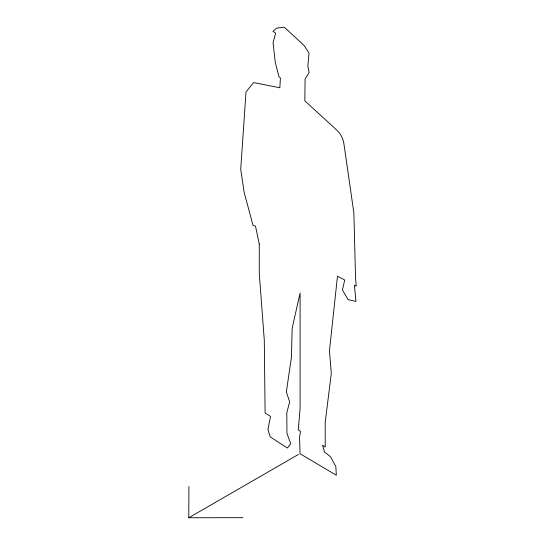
<?xml version="1.0" encoding="UTF-8"?>
<svg xmlns="http://www.w3.org/2000/svg" width="545" height="545" viewBox="0 0 545 545"><rect width="100%" height="100%" fill="white"/><g stroke="black" fill="none" stroke-linecap="round" stroke-linejoin="round"><path stroke-width="0.82" d="M242.845 517.668L188.781 517.75L188.917 486.535M188.781 517.75L298.476 454.421M259.277 244.078L259.257 273.283L264.291 340.257L265.102 412.953L270.497 416.4L267.963 429.596L270.211 436.886L287.399 448.024L290.778 443.671L286.942 433.473L286.799 412.817L289.668 401.788L286.343 391.998L291.418 357.248L292.175 328.253L300.091 293.019L300.091 408.443L298.265 429.889L300.499 431.347L299.566 437.254L300.05 453.733L336.326 475.233L335.843 466.581L330.617 456.948A30.506 17.61 60 0 0 324.609 452.282L322.551 445.19L325.202 447.029L325.188 422.443L331.305 373.345L329.453 350.864L337.484 276.165L344.719 280.035L342.43 289.92L348.003 299.573L355.96 301.412L354.4 285.212L356.219 286.186L355.524 276.969L353.855 212.748L343.827 143.328A14.429 8.332 60 0 0 336.653 129.983L304.825 100.866L305.091 79.086L309.144 72.499L307.823 66.136L309.029 53.206L304.205 45.569L284.374 27.25L276.56 28.095L273.038 31.31L275.634 33.163L273.052 42.728L275.266 62.294L278.945 76.75L280.423 77.942L279.844 87.765L253.609 82.568L246.006 91.921L240.727 169.291L244.16 192.399L253.023 225.344L255.489 226.141L259.277 244.078"/></g></svg>
